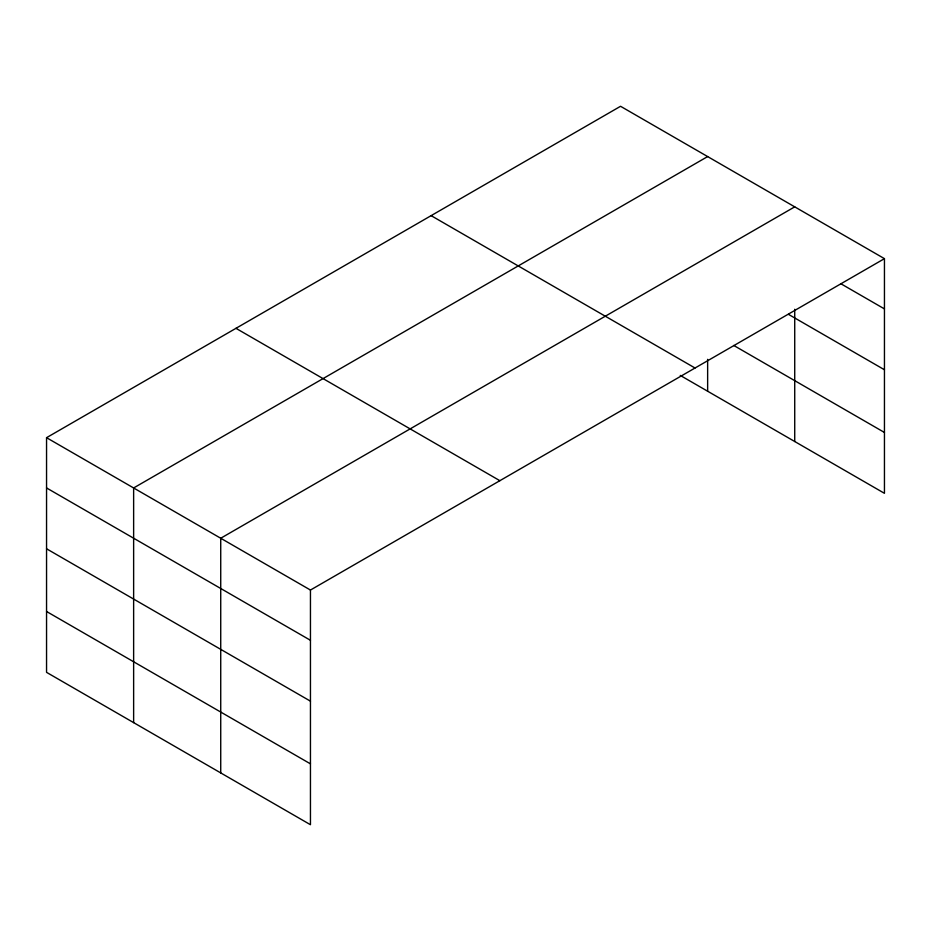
<?xml version="1.0" encoding="UTF-8"?>
<svg xmlns="http://www.w3.org/2000/svg" width="931" height="931" viewBox="0 0 931 931"><rect width="100%" height="100%" fill="white"/><g stroke="black" fill="none" stroke-linecap="round" stroke-linejoin="round"><path stroke-width="1.4" d="M884.45 258.655L620.546 106.285L46.55 437.686L46.55 672.345L310.454 824.715L310.454 590.045L884.45 258.655L884.45 493.314L680.27 375.426M707.641 156.571L133.633 487.96L133.633 722.631M794.725 206.845L220.728 538.246L220.728 772.905M840.833 283.722L884.45 308.906M788.499 314.364L884.45 369.758M733.768 345.459L884.45 432.461M431.134 215.655L695.026 368.013M235.974 328.329L499.866 480.687M46.55 437.686L310.454 590.045M46.55 487.937L310.454 640.295M46.55 548.79L310.454 701.159M46.55 611.492L310.454 763.851M794.725 309.267L794.725 441.515M707.641 359.354L707.641 391.229"/></g></svg>
